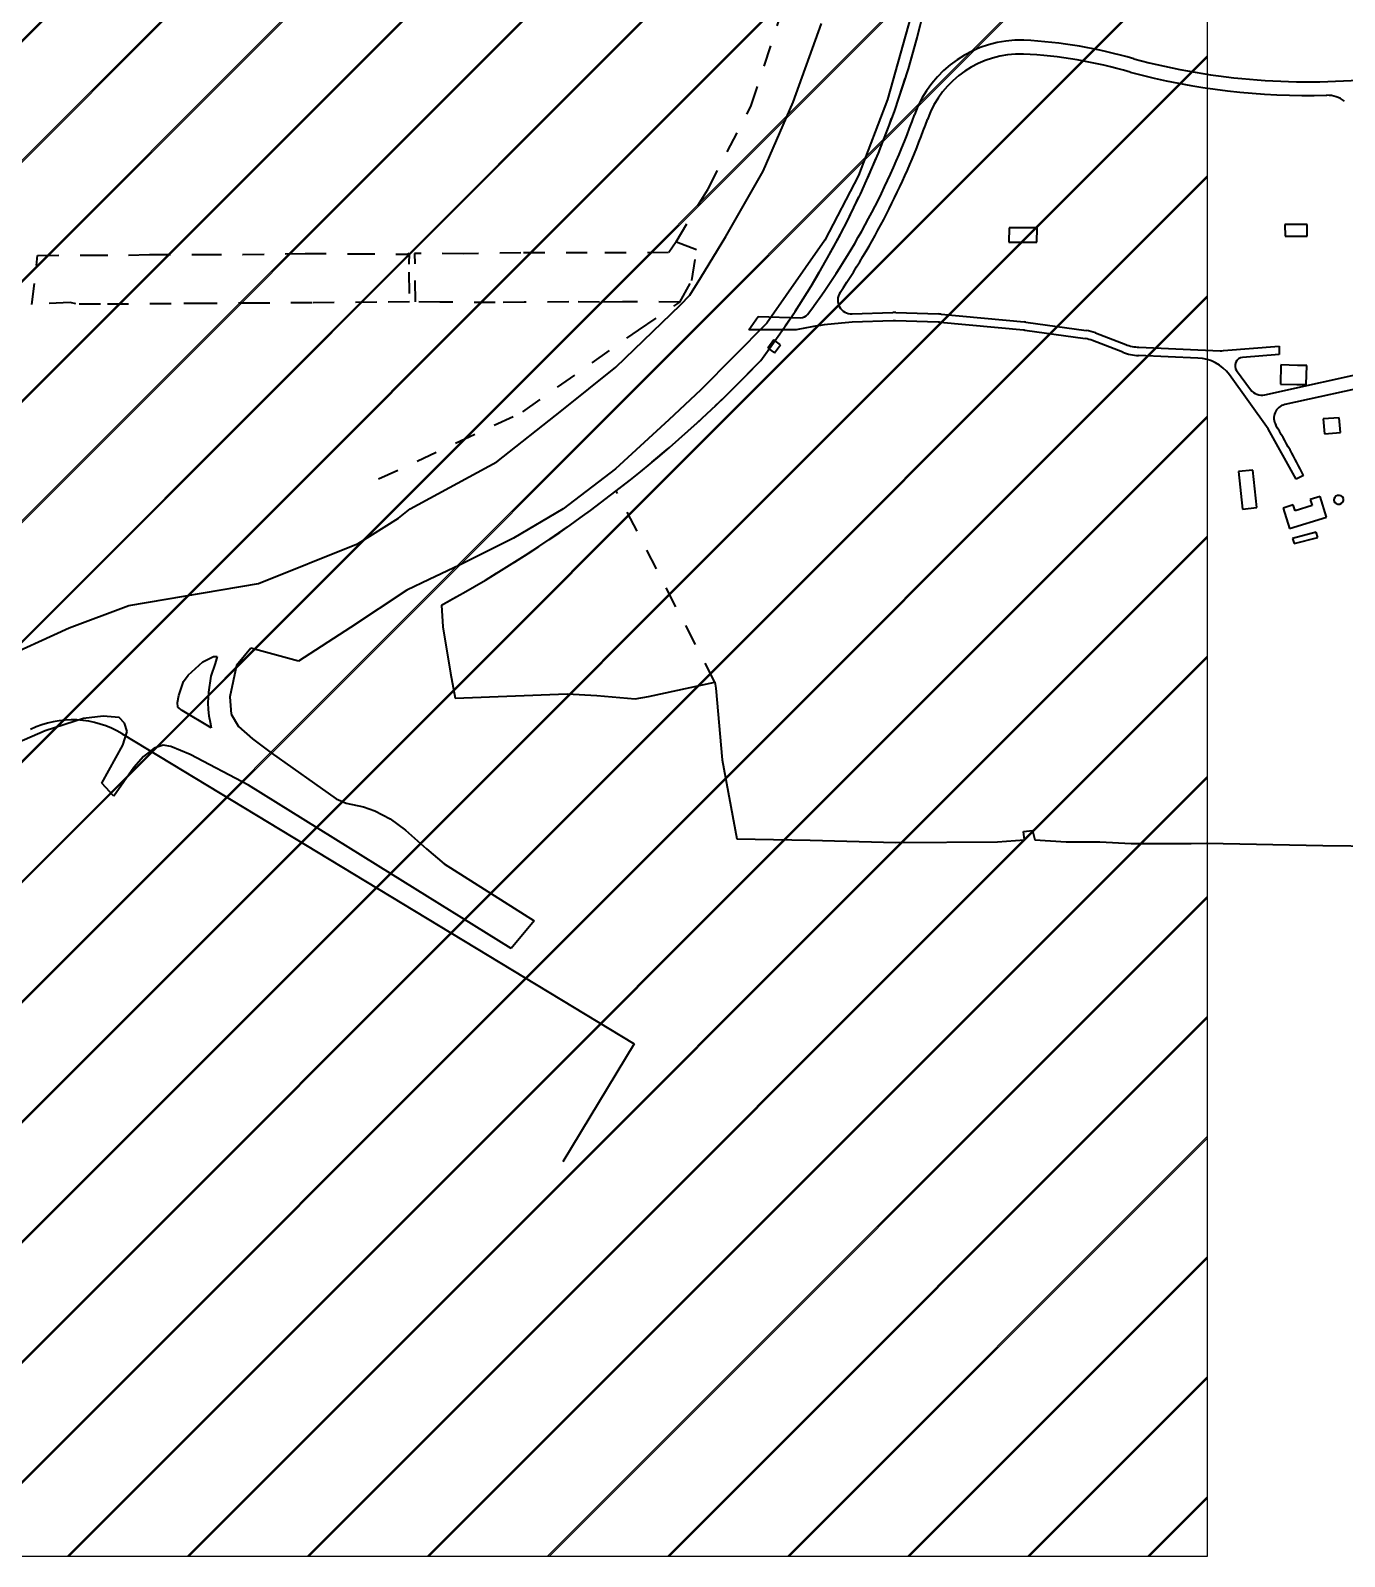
# Model space of a CAD drawing. Header units: metres. Extents: x 625987 to 635197, y 3048449 to 3066446.
# Drawn here: x 634659.94 to 634666.13, y 3063193.2 to 3063200.39 of the extents above; entities that cross this region are included whole.
import ezdxf

# ---------------------------------------------------------------- set-up
doc = ezdxf.new("R2010")
doc.units = ezdxf.units.M
doc.linetypes.add('DASHED', pattern=[0.75, 0.5, -0.25])
for name, color, linetype, lineweight in [('C-BLDG', 253, 'Continuous', 5), ('C-FENC-AIRF-LEAS', 253, 'Continuous', 0), ('C-FENC-AIRF-SECU', 253, 'DASHED', 0), ('C-ROAD-AIRF', 253, 'Continuous', 5), ('C-ROAD-LAND', 253, 'Continuous', 9)]:
    doc.layers.add(name, color=color, linetype=linetype, lineweight=lineweight)
doc.layers.add('PIPELINE', color=220, linetype='Continuous')

msp = doc.modelspace()

# ---------------------------------------------------------------- hatches: boundary and pattern name
at = {"layer": 'PIPELINE', "linetype": 'Continuous'}
h = msp.add_hatch(dxfattribs=at)
h.set_pattern_fill('JIS_LC_20,_O', color=256, scale=0.02)
h.set_pattern_definition([(45, (-2638.28585, -345.82723), (-0.282842712475, 0.282842712475), []), (45, (-2638.27785, -345.82723), (-0.282842712475, 0.282842712475), [])])
h.paths.add_polyline_path([(634665.4868, 3063193.2009), (634654.1962, 3063193.2009), (634654.1962, 3063200.6806), (634665.4868, 3063200.6806)])

# ---------------------------------------------------------------- linework, layer by layer
at = {"layer": 'C-BLDG', "lineweight": 40}
for p, q in [((634664.5548, 3063199.4595, 24568986.0801), (634664.5534, 3063199.3911, 24568986.0801)), ((634664.5548, 3063199.4595, 24568986.0801), (634664.5534, 3063199.3911, 24568986.0801)), ((634664.6854, 3063199.4595, 24568986.0801), (634664.5548, 3063199.4595, 24568986.0801)), ((634664.6854, 3063199.4595, 24568986.0801), (634664.5548, 3063199.4595, 24568986.0801)), ((634664.684, 3063199.3911, 24568986.0801), (634664.6854, 3063199.4595, 24568986.0801)), ((634664.684, 3063199.3911, 24568986.0801), (634664.6854, 3063199.4595, 24568986.0801)), ((634665.958, 3063199.4739, 24568986.0801), (634665.8537, 3063199.4737, 24568986.0801)), ((634665.958, 3063199.4739, 24568986.0801), (634665.8537, 3063199.4737, 24568986.0801)), ((634665.8537, 3063199.4737, 24568986.0801), (634665.8542, 3063199.4195, 24568986.0801)), ((634665.8537, 3063199.4737, 24568986.0801), (634665.8542, 3063199.4195, 24568986.0801)), ((634665.8542, 3063199.4195, 24568986.0801), (634665.9585, 3063199.4198, 24568986.0801)), ((634665.8542, 3063199.4195, 24568986.0801), (634665.9585, 3063199.4198, 24568986.0801)), ((634665.9585, 3063199.4198, 24568986.0801), (634665.958, 3063199.4739, 24568986.0801)), ((634665.9585, 3063199.4198, 24568986.0801), (634665.958, 3063199.4739, 24568986.0801)), ((634664.5534, 3063199.3911, 24568986.0801), (634664.684, 3063199.3911, 24568986.0801)), ((634664.5534, 3063199.3911, 24568986.0801), (634664.684, 3063199.3911, 24568986.0801)), ((634663.4453, 3063198.9305, 24568986.0801), (634663.4172, 3063198.8927, 24568986.0801)), ((634663.4453, 3063198.9305, 24568986.0801), (634663.4172, 3063198.8927, 24568986.0801)), ((634663.477, 3063198.9084, 24568986.0801), (634663.4453, 3063198.9305, 24568986.0801)), ((634663.477, 3063198.9084, 24568986.0801), (634663.4453, 3063198.9305, 24568986.0801)), ((634663.4489, 3063198.8705, 24568986.0801), (634663.477, 3063198.9084, 24568986.0801)), ((634663.4489, 3063198.8705, 24568986.0801), (634663.477, 3063198.9084, 24568986.0801)), ((634663.4172, 3063198.8927, 24568986.0801), (634663.4489, 3063198.8705, 24568986.0801)), ((634663.4172, 3063198.8927, 24568986.0801), (634663.4489, 3063198.8705, 24568986.0801)), ((634665.8346, 3063198.8131, 24568986.0801), (634665.8321, 3063198.7228, 24568986.0801)), ((634665.8346, 3063198.8131, 24568986.0801), (634665.8321, 3063198.7228, 24568986.0801)), ((634665.9125, 3063198.811, 24568986.0801), (634665.8346, 3063198.8131, 24568986.0801)), ((634665.9125, 3063198.811, 24568986.0801), (634665.8346, 3063198.8131, 24568986.0801)), ((634665.9566, 3063198.8109, 24568986.0801), (634665.9125, 3063198.811, 24568986.0801)), ((634665.9566, 3063198.8109, 24568986.0801), (634665.9125, 3063198.811, 24568986.0801)), ((634665.9541, 3063198.7206, 24568986.0801), (634665.9566, 3063198.8109, 24568986.0801)), ((634665.9541, 3063198.7206, 24568986.0801), (634665.9566, 3063198.8109, 24568986.0801)), ((634665.8321, 3063198.7228, 24568986.0801), (634665.9101, 3063198.7207, 24568986.0801)), ((634665.8321, 3063198.7228, 24568986.0801), (634665.9101, 3063198.7207, 24568986.0801)), ((634665.9101, 3063198.7207, 24568986.0801), (634665.9541, 3063198.7206, 24568986.0801)), ((634665.9101, 3063198.7207, 24568986.0801), (634665.9541, 3063198.7206, 24568986.0801)), ((634666.1084, 3063198.5641, 24568986.0801), (634666.0334, 3063198.5588, 24568986.0801)), ((634666.1084, 3063198.5641, 24568986.0801), (634666.0334, 3063198.5588, 24568986.0801)), ((634666.0334, 3063198.5588, 24568986.0801), (634666.0403, 3063198.4888, 24568986.0801)), ((634666.0334, 3063198.5588, 24568986.0801), (634666.0403, 3063198.4888, 24568986.0801)), ((634666.1152, 3063198.4942, 24568986.0801), (634666.1084, 3063198.5641, 24568986.0801)), ((634666.1152, 3063198.4942, 24568986.0801), (634666.1084, 3063198.5641, 24568986.0801)), ((634666.0403, 3063198.4888, 24568986.0801), (634666.1152, 3063198.4942, 24568986.0801)), ((634666.0403, 3063198.4888, 24568986.0801), (634666.1152, 3063198.4942, 24568986.0801)), ((634665.7019, 3063198.3171, 24568986.0801), (634665.6354, 3063198.3115, 24568986.0801)), ((634665.7019, 3063198.3171, 24568986.0801), (634665.6354, 3063198.3115, 24568986.0801)), ((634665.6354, 3063198.3115, 24568986.0801), (634665.6534, 3063198.1339, 24568986.0801)), ((634665.6354, 3063198.3115, 24568986.0801), (634665.6534, 3063198.1339, 24568986.0801)), ((634665.7204, 3063198.142, 24568986.0801), (634665.7019, 3063198.3171, 24568986.0801)), ((634665.7204, 3063198.142, 24568986.0801), (634665.7019, 3063198.3171, 24568986.0801)), ((634666.0201, 3063198.1931, 24568986.0801), (634665.9721, 3063198.1788, 24568986.0801)), ((634666.0201, 3063198.1931, 24568986.0801), (634665.9721, 3063198.1788, 24568986.0801)), ((634666.0495, 3063198.0963, 24568986.0801), (634666.0201, 3063198.1931, 24568986.0801)), ((634666.0495, 3063198.0963, 24568986.0801), (634666.0201, 3063198.1931, 24568986.0801)), ((634665.6534, 3063198.1339, 24568986.0801), (634665.7204, 3063198.142, 24568986.0801)), ((634665.6534, 3063198.1339, 24568986.0801), (634665.7204, 3063198.142, 24568986.0801)), ((634665.893, 3063198.1543, 24568986.0801), (634665.8451, 3063198.1388, 24568986.0801)), ((634665.893, 3063198.1543, 24568986.0801), (634665.8451, 3063198.1388, 24568986.0801)), ((634665.8451, 3063198.1388, 24568986.0801), (634665.8746, 3063198.042, 24568986.0801)), ((634665.8451, 3063198.1388, 24568986.0801), (634665.8746, 3063198.042, 24568986.0801)), ((634665.9019, 3063198.1257, 24568986.0801), (634665.893, 3063198.1543, 24568986.0801)), ((634665.9019, 3063198.1257, 24568986.0801), (634665.893, 3063198.1543, 24568986.0801)), ((634665.9825, 3063198.1507, 24568986.0801), (634665.9019, 3063198.1257, 24568986.0801)), ((634665.9825, 3063198.1507, 24568986.0801), (634665.9019, 3063198.1257, 24568986.0801)), ((634665.9721, 3063198.1788, 24568986.0801), (634665.9825, 3063198.1507, 24568986.0801)), ((634665.9721, 3063198.1788, 24568986.0801), (634665.9825, 3063198.1507, 24568986.0801)), ((634665.8746, 3063198.042, 24568986.0801), (634666.0495, 3063198.0963, 24568986.0801)), ((634665.8746, 3063198.042, 24568986.0801), (634666.0495, 3063198.0963, 24568986.0801)), ((634666.0011, 3063198.0247, 24568986.0801), (634665.8898, 3063197.9962, 24568986.0801)), ((634666.0011, 3063198.0247, 24568986.0801), (634665.8898, 3063197.9962, 24568986.0801)), ((634665.8898, 3063197.9962, 24568986.0801), (634665.8968, 3063197.9714, 24568986.0801)), ((634665.8898, 3063197.9962, 24568986.0801), (634665.8968, 3063197.9714, 24568986.0801)), ((634665.8968, 3063197.9714, 24568986.0801), (634666.008, 3063197.9999, 24568986.0801)), ((634665.8968, 3063197.9714, 24568986.0801), (634666.008, 3063197.9999, 24568986.0801)), ((634666.008, 3063197.9999, 24568986.0801), (634666.0011, 3063198.0247, 24568986.0801)), ((634666.008, 3063197.9999, 24568986.0801), (634666.0011, 3063198.0247, 24568986.0801)), ((634660.3756, 3063197.0756, 24568986.0801), (634662.7878, 3063195.6151, 24568986.0801)), ((634660.3756, 3063197.0756, 24568986.0801), (634662.7878, 3063195.6151, 24568986.0801)), ((634662.7878, 3063195.6151, 24568986.0801), (634662.4513, 3063195.0593, 24568986.0801)), ((634662.7878, 3063195.6151, 24568986.0801), (634662.4513, 3063195.0593, 24568986.0801))]:
    msp.add_line(p, q, dxfattribs=at)
for centre, major_axis, start_param, end_param in [((634666.1073, 3063198.1758, 24568986.0801), (0.0164, 0.0164), 5.848494, 8.787874), ((634666.1073, 3063198.1758, 24568986.0801), (0.0164, 0.0164), 5.848494, 8.787874), ((634666.1063, 3063198.18, 24568986.0801), (0.0164, 0.0164), 2.689111, 5.664073), ((634666.1063, 3063198.18, 24568986.0801), (0.0164, 0.0164), 2.689111, 5.664073), ((634660.14, 3063196.6865, 24568986.0801), (0.3216, 0.3216), 0.241013, 1.232794), ((634660.14, 3063196.6865, 24568986.0801), (0.3216, 0.3216), 0.241013, 1.232794)]:
    msp.add_ellipse(centre, major_axis=major_axis, ratio=1, start_param=start_param, end_param=end_param, dxfattribs=at)
at = {"layer": 'C-FENC-AIRF-LEAS', "lineweight": 40}
for p, q in [((634661.8792, 3063197.6823, 24568986.0801), (634661.8852, 3063197.5796, 24568986.0801)), ((634661.8792, 3063197.6823, 24568986.0801), (634661.8852, 3063197.5796, 24568986.0801)), ((634661.8852, 3063197.5796, 24568986.0801), (634661.9216, 3063197.3618, 24568986.0801)), ((634661.8852, 3063197.5796, 24568986.0801), (634661.9216, 3063197.3618, 24568986.0801)), ((634661.9216, 3063197.3618, 24568986.0801), (634661.9434, 3063197.2432, 24568986.0801)), ((634661.9216, 3063197.3618, 24568986.0801), (634661.9434, 3063197.2432, 24568986.0801)), ((634661.9434, 3063197.2432, 24568986.0801), (634662.4718, 3063197.2646, 24568986.0801)), ((634661.9434, 3063197.2432, 24568986.0801), (634662.4718, 3063197.2646, 24568986.0801)), ((634662.4718, 3063197.2646, 24568986.0801), (634662.6122, 3063197.2557, 24568986.0801)), ((634662.4718, 3063197.2646, 24568986.0801), (634662.6122, 3063197.2557, 24568986.0801)), ((634662.6122, 3063197.2557, 24568986.0801), (634662.7917, 3063197.2402, 24568986.0801)), ((634662.6122, 3063197.2557, 24568986.0801), (634662.7917, 3063197.2402, 24568986.0801)), ((634662.8551, 3063197.2517, 24568986.0801), (634663.1676, 3063197.3189, 24568986.0801)), ((634662.8551, 3063197.2517, 24568986.0801), (634663.1676, 3063197.3189, 24568986.0801)), ((634663.1676, 3063197.3189, 24568986.0801), (634663.1721, 3063197.29, 24568986.0801)), ((634663.1676, 3063197.3189, 24568986.0801), (634663.1721, 3063197.29, 24568986.0801)), ((634663.1721, 3063197.29, 24568986.0801), (634663.2027, 3063196.953, 24568986.0801)), ((634663.1721, 3063197.29, 24568986.0801), (634663.2027, 3063196.953, 24568986.0801)), ((634662.7917, 3063197.2402, 24568986.0801), (634662.8551, 3063197.2517, 24568986.0801)), ((634662.7917, 3063197.2402, 24568986.0801), (634662.8551, 3063197.2517, 24568986.0801)), ((634663.2027, 3063196.953, 24568986.0801), (634663.2715, 3063196.5811, 24568986.0801)), ((634663.2027, 3063196.953, 24568986.0801), (634663.2715, 3063196.5811, 24568986.0801)), ((634664.6211, 3063196.6159, 24568986.0801), (634664.6648, 3063196.6203, 24568986.0801)), ((634664.6211, 3063196.6159, 24568986.0801), (634664.6648, 3063196.6203, 24568986.0801)), ((634664.6262, 3063196.5756, 24568986.0801), (634664.6211, 3063196.6159, 24568986.0801)), ((634664.6262, 3063196.5756, 24568986.0801), (634664.6211, 3063196.6159, 24568986.0801)), ((634664.6648, 3063196.6203, 24568986.0801), (634664.6748, 3063196.5757, 24568986.0801)), ((634664.6648, 3063196.6203, 24568986.0801), (634664.6748, 3063196.5757, 24568986.0801)), ((634663.2715, 3063196.5811, 24568986.0801), (634663.6173, 3063196.5747, 24568986.0801)), ((634663.2715, 3063196.5811, 24568986.0801), (634663.6173, 3063196.5747, 24568986.0801)), ((634663.6173, 3063196.5747, 24568986.0801), (634664.0199, 3063196.5634, 24568986.0801)), ((634663.6173, 3063196.5747, 24568986.0801), (634664.0199, 3063196.5634, 24568986.0801)), ((634664.0199, 3063196.5634, 24568986.0801), (634664.4986, 3063196.5666, 24568986.0801)), ((634664.0199, 3063196.5634, 24568986.0801), (634664.4986, 3063196.5666, 24568986.0801)), ((634664.4986, 3063196.5666, 24568986.0801), (634664.6262, 3063196.5756, 24568986.0801)), ((634664.4986, 3063196.5666, 24568986.0801), (634664.6262, 3063196.5756, 24568986.0801)), ((634664.6748, 3063196.5757, 24568986.0801), (634664.8226, 3063196.5662, 24568986.0801)), ((634664.6748, 3063196.5757, 24568986.0801), (634664.8226, 3063196.5662, 24568986.0801)), ((634664.8226, 3063196.5662, 24568986.0801), (634664.9819, 3063196.567, 24568986.0801)), ((634664.8226, 3063196.5662, 24568986.0801), (634664.9819, 3063196.567, 24568986.0801)), ((634664.9819, 3063196.567, 24568986.0801), (634665.1291, 3063196.5586, 24568986.0801)), ((634664.9819, 3063196.567, 24568986.0801), (634665.1291, 3063196.5586, 24568986.0801)), ((634665.1291, 3063196.5586, 24568986.0801), (634665.4124, 3063196.5597, 24568986.0801)), ((634665.1291, 3063196.5586, 24568986.0801), (634665.4124, 3063196.5597, 24568986.0801)), ((634665.4124, 3063196.5597, 24568986.0801), (634665.4845, 3063196.5607, 24568986.0801)), ((634665.4124, 3063196.5597, 24568986.0801), (634665.4845, 3063196.5607, 24568986.0801)), ((634665.4845, 3063196.5607, 24568986.0801), (634666.0326, 3063196.5499, 24568986.0801)), ((634665.4845, 3063196.5607, 24568986.0801), (634666.0326, 3063196.5499, 24568986.0801)), ((634666.0326, 3063196.5499, 24568986.0801), (634666.6453, 3063196.5415, 24568986.0801)), ((634666.0326, 3063196.5499, 24568986.0801), (634666.6453, 3063196.5415, 24568986.0801))]:
    msp.add_line(p, q, dxfattribs=at)
for centre, major_axis, start_param, end_param in [((634659.8267, 3063201.4982, 24568986.0801), (3.1424, 3.1424), 4.854903, 5.36171), ((634659.8267, 3063201.4982, 24568986.0801), (3.1424, 3.1424), 4.854903, 5.36171), ((634658.9881, 3063203.017, 24568986.0801), (4.2906, 4.2906), 4.423625, 4.737147), ((634658.9881, 3063203.017, 24568986.0801), (4.2906, 4.2906), 4.423625, 4.737147)]:
    msp.add_ellipse(centre, major_axis=major_axis, ratio=1, start_param=start_param, end_param=end_param, dxfattribs=at)
at = {"layer": 'C-FENC-AIRF-SECU', "lineweight": 40, "ltscale": 0.2}
for p, q in [((634663.3376, 3063200.03, 24568986.0801), (634663.5288, 3063200.6169, 24568986.0801)), ((634663.3376, 3063200.03, 24568986.0801), (634663.5288, 3063200.6169, 24568986.0801)), ((634663.1337, 3063199.6395, 24568986.0801), (634663.3376, 3063200.03, 24568986.0801)), ((634663.1337, 3063199.6395, 24568986.0801), (634663.3376, 3063200.03, 24568986.0801)), ((634662.9845, 3063199.3922, 24568986.0801), (634663.1337, 3063199.6395, 24568986.0801)), ((634662.9845, 3063199.3922, 24568986.0801), (634663.1337, 3063199.6395, 24568986.0801)), ((634660.9438, 3063199.3338, 24568986.0801), (634661.2369, 3063199.3384, 24568986.0801)), ((634660.9438, 3063199.3338, 24568986.0801), (634661.2369, 3063199.3384, 24568986.0801)), ((634661.2369, 3063199.3384, 24568986.0801), (634661.4652, 3063199.336, 24568986.0801)), ((634661.2369, 3063199.3384, 24568986.0801), (634661.4652, 3063199.336, 24568986.0801)), ((634661.7213, 3063199.3352, 24568986.0801), (634661.7266, 3063199.3392, 24568986.0801)), ((634661.7213, 3063199.3352, 24568986.0801), (634661.7266, 3063199.3392, 24568986.0801)), ((634661.7266, 3063199.3392, 24568986.0801), (634661.7256, 3063199.2876, 24568986.0801)), ((634661.7266, 3063199.3392, 24568986.0801), (634661.7256, 3063199.2876, 24568986.0801)), ((634661.9832, 3063199.3365, 24568986.0801), (634661.753, 3063199.3385, 24568986.0801)), ((634661.753, 3063199.3385, 24568986.0801), (634661.754, 3063199.2886, 24568986.0801)), ((634661.9832, 3063199.3365, 24568986.0801), (634661.753, 3063199.3385, 24568986.0801)), ((634661.753, 3063199.3385, 24568986.0801), (634661.754, 3063199.2886, 24568986.0801)), ((634662.2541, 3063199.3412, 24568986.0801), (634661.9832, 3063199.3365, 24568986.0801)), ((634662.2541, 3063199.3412, 24568986.0801), (634661.9832, 3063199.3365, 24568986.0801)), ((634662.5666, 3063199.3406, 24568986.0801), (634662.2541, 3063199.3412, 24568986.0801)), ((634662.5666, 3063199.3406, 24568986.0801), (634662.2541, 3063199.3412, 24568986.0801)), ((634662.9497, 3063199.3419, 24568986.0801), (634662.5666, 3063199.3406, 24568986.0801)), ((634662.9497, 3063199.3419, 24568986.0801), (634662.5666, 3063199.3406, 24568986.0801)), ((634662.9845, 3063199.3922, 24568986.0801), (634662.9513, 3063199.3418, 24568986.0801)), ((634662.9845, 3063199.3922, 24568986.0801), (634662.9513, 3063199.3418, 24568986.0801)), ((634663.081, 3063199.3554, 24568986.0801), (634662.9845, 3063199.3922, 24568986.0801)), ((634663.081, 3063199.3554, 24568986.0801), (634662.9845, 3063199.3922, 24568986.0801)), ((634663.0589, 3063199.2111, 24568986.0801), (634663.081, 3063199.3554, 24568986.0801)), ((634663.0589, 3063199.2111, 24568986.0801), (634663.081, 3063199.3554, 24568986.0801)), ((634659.9713, 3063199.2812, 24568986.0801), (634659.9768, 3063199.3284, 24568986.0801)), ((634659.9713, 3063199.2812, 24568986.0801), (634659.9768, 3063199.3284, 24568986.0801)), ((634659.9768, 3063199.3284, 24568986.0801), (634660.2076, 3063199.3306, 24568986.0801)), ((634659.9768, 3063199.3284, 24568986.0801), (634660.2076, 3063199.3306, 24568986.0801)), ((634660.2076, 3063199.3306, 24568986.0801), (634660.4044, 3063199.3299, 24568986.0801)), ((634660.2076, 3063199.3306, 24568986.0801), (634660.4044, 3063199.3299, 24568986.0801)), ((634660.4044, 3063199.3299, 24568986.0801), (634660.5035, 3063199.3328, 24568986.0801)), ((634660.4044, 3063199.3299, 24568986.0801), (634660.5035, 3063199.3328, 24568986.0801)), ((634660.5035, 3063199.3328, 24568986.0801), (634660.7428, 3063199.3332, 24568986.0801)), ((634660.5035, 3063199.3328, 24568986.0801), (634660.7428, 3063199.3332, 24568986.0801)), ((634660.7428, 3063199.3332, 24568986.0801), (634660.9438, 3063199.3338, 24568986.0801)), ((634660.7428, 3063199.3332, 24568986.0801), (634660.9438, 3063199.3338, 24568986.0801)), ((634661.4652, 3063199.336, 24568986.0801), (634661.7213, 3063199.3352, 24568986.0801)), ((634661.4652, 3063199.336, 24568986.0801), (634661.7213, 3063199.3352, 24568986.0801)), ((634659.95, 3063199.098, 24568986.0801), (634659.9667, 3063199.2414, 24568986.0801)), ((634659.95, 3063199.098, 24568986.0801), (634659.9667, 3063199.2414, 24568986.0801)), ((634661.7257, 3063199.25, 24568986.0801), (634661.7285, 3063199.1106, 24568986.0801)), ((634661.7257, 3063199.25, 24568986.0801), (634661.7285, 3063199.1106, 24568986.0801)), ((634661.7578, 3063199.1104, 24568986.0801), (634661.7549, 3063199.2483, 24568986.0801)), ((634661.7578, 3063199.1104, 24568986.0801), (634661.7549, 3063199.2483, 24568986.0801)), ((634663.0029, 3063199.1091, 24568986.0801), (634663.0589, 3063199.2111, 24568986.0801)), ((634663.0029, 3063199.1091, 24568986.0801), (634663.0589, 3063199.2111, 24568986.0801)), ((634660.1305, 3063199.1067, 24568986.0801), (634659.95, 3063199.098, 24568986.0801)), ((634660.1305, 3063199.1067, 24568986.0801), (634659.95, 3063199.098, 24568986.0801)), ((634660.1562, 3063199.1002, 24568986.0801), (634660.1305, 3063199.1067, 24568986.0801)), ((634660.1562, 3063199.1002, 24568986.0801), (634660.1305, 3063199.1067, 24568986.0801)), ((634660.2725, 3063199.0986, 24568986.0801), (634660.1562, 3063199.1002, 24568986.0801)), ((634660.2725, 3063199.0986, 24568986.0801), (634660.1562, 3063199.1002, 24568986.0801)), ((634660.6053, 3063199.1015, 24568986.0801), (634660.2725, 3063199.0986, 24568986.0801)), ((634660.6053, 3063199.1015, 24568986.0801), (634660.2725, 3063199.0986, 24568986.0801)), ((634660.7662, 3063199.1022, 24568986.0801), (634660.6053, 3063199.1015, 24568986.0801)), ((634660.7662, 3063199.1022, 24568986.0801), (634660.6053, 3063199.1015, 24568986.0801)), ((634661.0226, 3063199.1039, 24568986.0801), (634660.7662, 3063199.1022, 24568986.0801)), ((634661.0226, 3063199.1039, 24568986.0801), (634660.7662, 3063199.1022, 24568986.0801)), ((634661.2703, 3063199.1062, 24568986.0801), (634661.0226, 3063199.1039, 24568986.0801)), ((634661.2703, 3063199.1062, 24568986.0801), (634661.0226, 3063199.1039, 24568986.0801)), ((634661.5743, 3063199.1082, 24568986.0801), (634661.2703, 3063199.1062, 24568986.0801)), ((634661.5743, 3063199.1082, 24568986.0801), (634661.2703, 3063199.1062, 24568986.0801)), ((634661.7285, 3063199.1106, 24568986.0801), (634661.5743, 3063199.1082, 24568986.0801)), ((634661.7285, 3063199.1106, 24568986.0801), (634661.5743, 3063199.1082, 24568986.0801)), ((634661.8721, 3063199.1084, 24568986.0801), (634661.7578, 3063199.1104, 24568986.0801)), ((634661.8721, 3063199.1084, 24568986.0801), (634661.7578, 3063199.1104, 24568986.0801)), ((634662.1332, 3063199.1075, 24568986.0801), (634661.8721, 3063199.1084, 24568986.0801)), ((634662.1332, 3063199.1075, 24568986.0801), (634661.8721, 3063199.1084, 24568986.0801)), ((634662.2695, 3063199.1084, 24568986.0801), (634662.1332, 3063199.1075, 24568986.0801)), ((634662.2695, 3063199.1084, 24568986.0801), (634662.1332, 3063199.1075, 24568986.0801)), ((634662.4791, 3063199.11, 24568986.0801), (634662.2695, 3063199.1084, 24568986.0801)), ((634662.4791, 3063199.11, 24568986.0801), (634662.2695, 3063199.1084, 24568986.0801)), ((634662.6234, 3063199.1093, 24568986.0801), (634662.4791, 3063199.11, 24568986.0801)), ((634662.6234, 3063199.1093, 24568986.0801), (634662.4791, 3063199.11, 24568986.0801)), ((634662.7322, 3063199.1104, 24568986.0801), (634662.6234, 3063199.1093, 24568986.0801)), ((634662.7322, 3063199.1104, 24568986.0801), (634662.6234, 3063199.1093, 24568986.0801)), ((634663.0029, 3063199.1091, 24568986.0801), (634662.7322, 3063199.1104, 24568986.0801)), ((634663.0029, 3063199.1091, 24568986.0801), (634662.7322, 3063199.1104, 24568986.0801)), ((634662.8079, 3063198.9773, 24568986.0801), (634663.0029, 3063199.1091, 24568986.0801)), ((634662.8079, 3063198.9773, 24568986.0801), (634663.0029, 3063199.1091, 24568986.0801)), ((634662.2635, 3063198.592, 24568986.0801), (634662.8079, 3063198.9773, 24568986.0801)), ((634662.2635, 3063198.592, 24568986.0801), (634662.8079, 3063198.9773, 24568986.0801)), ((634661.5832, 3063198.2758, 24568986.0801), (634662.2635, 3063198.592, 24568986.0801)), ((634661.5832, 3063198.2758, 24568986.0801), (634662.2635, 3063198.592, 24568986.0801)), ((634663.1676, 3063197.3189, 24568986.0801), (634662.7032, 3063198.2196, 24568986.0801)), ((634663.1676, 3063197.3189, 24568986.0801), (634662.7032, 3063198.2196, 24568986.0801))]:
    msp.add_line(p, q, dxfattribs=at)
for centre, major_axis, start_param, end_param in [((634659.8267, 3063201.4982, 24568986.0801), (3.1424, 3.1424), 4.854903, 5.36171), ((634659.8267, 3063201.4982, 24568986.0801), (3.1424, 3.1424), 4.854903, 5.36171), ((634658.9881, 3063203.017, 24568986.0801), (4.2906, 4.2906), 4.423625, 4.737147), ((634658.9881, 3063203.017, 24568986.0801), (4.2906, 4.2906), 4.423625, 4.737147)]:
    msp.add_ellipse(centre, major_axis=major_axis, ratio=1, start_param=start_param, end_param=end_param, dxfattribs=at)
at = {"layer": 'C-ROAD-AIRF', "lineweight": 40}
for p, q in [((634663.7576, 3063199.1544, 24568986.0801), (634663.7576, 3063199.1544, 24568986.0801)), ((634663.7576, 3063199.1544, 24568986.0801), (634663.7576, 3063199.1544, 24568986.0801)), ((634663.8137, 3063199.0531, 24568986.0801), (634664.0064, 3063199.0598, 24568986.0801)), ((634663.8137, 3063199.0531, 24568986.0801), (634664.0064, 3063199.0598, 24568986.0801)), ((634664.0196, 3063199.0598, 24568986.0801), (634664.2215, 3063199.0531, 24568986.0801)), ((634664.0196, 3063199.0598, 24568986.0801), (634664.2215, 3063199.0531, 24568986.0801)), ((634664.2333, 3063199.0523, 24568986.0801), (634664.6248, 3063199.0154, 24568986.0801)), ((634664.2333, 3063199.0523, 24568986.0801), (634664.6248, 3063199.0154, 24568986.0801)), ((634663.3277, 3063198.9776, 24568986.0801), (634663.3723, 3063199.0407, 24568986.0801)), ((634663.3277, 3063198.9776, 24568986.0801), (634663.3723, 3063199.0407, 24568986.0801)), ((634663.3723, 3063199.0407, 24568986.0801), (634663.5717, 3063199.0351, 24568986.0801)), ((634663.3723, 3063199.0407, 24568986.0801), (634663.5717, 3063199.0351, 24568986.0801)), ((634664.0077, 3063199.0208, 24568986.0801), (634663.8151, 3063199.0141, 24568986.0801)), ((634664.0077, 3063199.0208, 24568986.0801), (634663.8151, 3063199.0141, 24568986.0801)), ((634664.2202, 3063199.0141, 24568986.0801), (634664.0183, 3063199.0208, 24568986.0801)), ((634664.2202, 3063199.0141, 24568986.0801), (634664.0183, 3063199.0208, 24568986.0801)), ((634664.6212, 3063198.9766, 24568986.0801), (634664.2297, 3063199.0135, 24568986.0801)), ((634664.6212, 3063198.9766, 24568986.0801), (634664.2297, 3063199.0135, 24568986.0801)), ((634664.633, 3063199.0144, 24568986.0801), (634664.9176, 3063198.9753, 24568986.0801)), ((634664.633, 3063199.0144, 24568986.0801), (634664.9176, 3063198.9753, 24568986.0801)), ((634663.5503, 3063198.9786, 24568986.0801), (634663.3277, 3063198.9776, 24568986.0801)), ((634663.5503, 3063198.9786, 24568986.0801), (634663.3277, 3063198.9776, 24568986.0801)), ((634664.9123, 3063198.9367, 24568986.0801), (634664.6277, 3063198.9758, 24568986.0801)), ((634664.9123, 3063198.9367, 24568986.0801), (634664.6277, 3063198.9758, 24568986.0801)), ((634665.0895, 3063198.8729, 24568986.0801), (634664.9472, 3063198.9277, 24568986.0801)), ((634665.0895, 3063198.8729, 24568986.0801), (634664.9472, 3063198.9277, 24568986.0801)), ((634664.9612, 3063198.9641, 24568986.0801), (634665.1035, 3063198.9093, 24568986.0801)), ((634664.9612, 3063198.9641, 24568986.0801), (634665.1035, 3063198.9093, 24568986.0801)), ((634665.4434, 3063198.8455, 24568986.0801), (634665.1636, 3063198.8574, 24568986.0801)), ((634665.4434, 3063198.8455, 24568986.0801), (634665.1636, 3063198.8574, 24568986.0801)), ((634665.1653, 3063198.8964, 24568986.0801), (634665.5487, 3063198.88, 24568986.0801)), ((634665.1653, 3063198.8964, 24568986.0801), (634665.5487, 3063198.88, 24568986.0801)), ((634665.5644, 3063198.8803, 24568986.0801), (634665.8256, 3063198.9012, 24568986.0801)), ((634665.5644, 3063198.8803, 24568986.0801), (634665.8256, 3063198.9012, 24568986.0801)), ((634665.8257, 3063198.8623, 24568986.0801), (634665.6541, 3063198.8482, 24568986.0801)), ((634665.8257, 3063198.8623, 24568986.0801), (634665.6541, 3063198.8482, 24568986.0801)), ((634665.8256, 3063198.9012, 24568986.0801), (634665.8257, 3063198.8623, 24568986.0801)), ((634665.8256, 3063198.9012, 24568986.0801), (634665.8257, 3063198.8623, 24568986.0801)), ((634665.7753, 3063198.5128, 24568986.0801), (634665.5918, 3063198.7666, 24568986.0801)), ((634665.7753, 3063198.5128, 24568986.0801), (634665.5918, 3063198.7666, 24568986.0801)), ((634665.6258, 3063198.7862, 24568986.0801), (634665.6918, 3063198.6969, 24568986.0801)), ((634665.6258, 3063198.7862, 24568986.0801), (634665.6918, 3063198.6969, 24568986.0801)), ((634665.7581, 3063198.672, 24568986.0801), (634666.4603, 3063198.8272, 24568986.0801)), ((634665.7581, 3063198.672, 24568986.0801), (634666.4603, 3063198.8272, 24568986.0801)), ((634666.5276, 3063198.7755, 24568986.0801), (634665.8524, 3063198.6263, 24568986.0801)), ((634666.5276, 3063198.7755, 24568986.0801), (634665.8524, 3063198.6263, 24568986.0801)), ((634665.9065, 3063198.2742, 24568986.0801), (634665.7753, 3063198.5128, 24568986.0801)), ((634665.9065, 3063198.2742, 24568986.0801), (634665.7753, 3063198.5128, 24568986.0801)), ((634665.9406, 3063198.293, 24568986.0801), (634665.9065, 3063198.2742, 24568986.0801)), ((634665.9406, 3063198.293, 24568986.0801), (634665.9065, 3063198.2742, 24568986.0801))]:
    msp.add_line(p, q, dxfattribs=at)
for centre, major_axis, ratio, start_param, end_param in [((634664.6078, 3063199.8114, 24568986.0801), (0.3756, 0.3756), 1, 0.755141, 2.010175), ((634664.6078, 3063199.8114, 24568986.0801), (0.3756, 0.3756), 1, 0.755141, 2.010175), ((634664.6078, 3063199.8114, 24568986.0801), (0.3297, 0.3297), 1, 0.756345, 2.009816), ((634664.6078, 3063199.8114, 24568986.0801), (0.3297, 0.3297), 1, 0.756345, 2.009816), ((634664.5189, 3063198.1554, 24568986.0801), (-1.5022, 1.5022), 1, -1.074106, -0.833647), ((634664.5189, 3063198.1554, 24568986.0801), (-1.5022, 1.5022), 1, -1.074106, -0.833647), ((634664.5189, 3063198.1554, 24568986.0801), (1.5482, 1.5482), 1, 0.497099, 0.737427), ((634664.5189, 3063198.1554, 24568986.0801), (1.5482, 1.5482), 1, 0.497099, 0.737427), ((634665.962, 3063203.3234, 24568986.0801), (2.2463, 2.2463), 1, 3.66573, 4.037944), ((634665.962, 3063203.3234, 24568986.0801), (2.2463, 2.2463), 1, 3.66573, 4.037944), ((634665.962, 3063203.3234, 24568986.0801), (-2.2922, 2.2922), 1, 2.094659, 2.383419), ((634665.962, 3063203.3234, 24568986.0801), (-2.2922, 2.2922), 1, 2.094659, 2.383419), ((634666.0537, 3063199.953, 24568986.0801), (-0.0919, 0.0919), 1, -1.452644, -0.758172), ((634666.0537, 3063199.953, 24568986.0801), (-0.0919, 0.0919), 1, -1.452644, -0.758172), ((634660.7675, 3063201.1757, 24568986.0801), (-2.5062, 2.5062), 1, 3.284021, 3.586336), ((634660.7675, 3063201.1757, 24568986.0801), (-2.5062, 2.5062), 1, 3.284021, 3.586336), ((634660.7675, 3063201.1757, 24568986.0801), (2.5521, 2.5521), 1, 4.90335, 5.157083), ((634660.7675, 3063201.1757, 24568986.0801), (2.5521, 2.5521), 1, 4.90335, 5.157083), ((634663.8115, 3063199.118, 24568986.0801), (0.0459, 0.0459), 1, 1.761754, 3.961813), ((634663.8115, 3063199.118, 24568986.0801), (0.0459, 0.0459), 1, 1.761754, 3.961813), ((634664.0132, 3063198.8649, 24568986.0801), (-0.1378, 0.1378), 1, -0.818573, -0.750559), ((634664.0132, 3063198.8649, 24568986.0801), (-0.1378, 0.1378), 1, -0.818573, -0.750559), ((634664.215, 3063198.8582, 24568986.0801), (0.1378, 0.1378), 0.999999, 0.691366, 0.752211), ((634664.215, 3063198.8582, 24568986.0801), (0.1378, 0.1378), 0.999999, 0.691366, 0.752211), ((634663.9279, 3063197.1648, 24568986.0801), (1.3101, 1.3101), 1, 0.846353, 0.990684), ((634663.9279, 3063197.1648, 24568986.0801), (1.3101, 1.3101), 1, 0.846353, 0.990684), ((634663.5728, 3063199.074, 24568986.0801), (-0.0276, 0.0276), 1, 2.328103, 3.284015), ((634663.5728, 3063199.074, 24568986.0801), (-0.0276, 0.0276), 1, 2.328103, 3.284015), ((634664.0132, 3063198.8649, 24568986.0801), (0.1103, 0.1103), 1, 0.752234, 0.820248), ((634664.0132, 3063198.8649, 24568986.0801), (0.1103, 0.1103), 1, 0.752234, 0.820248), ((634664.215, 3063198.8582, 24568986.0801), (0.1103, 0.1103), 0.999999, 0.691355, 0.752199), ((634664.215, 3063198.8582, 24568986.0801), (0.1103, 0.1103), 0.999999, 0.691355, 0.752199), ((634664.6065, 3063198.8213, 24568986.0801), (0.1378, 0.1378), 0.999998, 0.648845, 0.691368), ((634664.6065, 3063198.8213, 24568986.0801), (0.1378, 0.1378), 0.999998, 0.648845, 0.691368), ((634664.6065, 3063198.8213, 24568986.0801), (-0.1103, 0.1103), 0.999999, -0.92194, -0.879418), ((634664.6065, 3063198.8213, 24568986.0801), (-0.1103, 0.1103), 0.999999, -0.92194, -0.879418), ((634664.8911, 3063198.7822, 24568986.0801), (0.1103, 0.1103), 1, 0.417453, 0.648853), ((634664.8911, 3063198.7822, 24568986.0801), (0.1103, 0.1103), 1, 0.417453, 0.648853), ((634664.8911, 3063198.7822, 24568986.0801), (-0.1378, 0.1378), 0.999999, -1.153352, -0.921952), ((634664.8911, 3063198.7822, 24568986.0801), (-0.1378, 0.1378), 0.999999, -1.153352, -0.921952), ((634665.1736, 3063199.0912, 24568986.0801), (0.1378, 0.1378), 1, 3.559042, 3.884288), ((634665.1736, 3063199.0912, 24568986.0801), (0.1378, 0.1378), 1, 3.559042, 3.884288), ((634665.1736, 3063199.0912, 24568986.0801), (0.1654, 0.1654), 1, 3.559044, 3.884289), ((634665.1736, 3063199.0912, 24568986.0801), (0.1654, 0.1654), 1, 3.559044, 3.884289), ((634665.4351, 3063198.6507, 24568986.0801), (-0.1378, 0.1378), 1, 4.563451, 5.455086), ((634665.4351, 3063198.6507, 24568986.0801), (-0.1378, 0.1378), 1, 4.563451, 5.455086), ((634665.5542, 3063199.0099, 24568986.0801), (0.0919, 0.0919), 1, 3.884288, 4.005553), ((634665.5542, 3063199.0099, 24568986.0801), (0.0919, 0.0919), 1, 3.884288, 4.005553), ((634665.6572, 3063198.8094, 24568986.0801), (-0.0276, 0.0276), 1, -0.706843, 1.421849), ((634665.6572, 3063198.8094, 24568986.0801), (-0.0276, 0.0276), 1, -0.706843, 1.421849), ((634665.7441, 3063198.7355, 24568986.0801), (-0.0459, 0.0459), 1, 1.421859, 2.573671), ((634665.7441, 3063198.7355, 24568986.0801), (-0.0459, 0.0459), 1, 1.421859, 2.573671), ((634665.8664, 3063198.5629, 24568986.0801), (-0.0459, 0.0459), 1, -0.567921, 1.323996), ((634665.8664, 3063198.5629, 24568986.0801), (-0.0459, 0.0459), 1, -0.567921, 1.323996), ((634662.5921, 3063196.6064, 24568986.0801), (2.6511, 2.6511), 1, 5.964369, 6.036382), ((634662.5921, 3063196.6064, 24568986.0801), (2.6511, 2.6511), 1, 5.964369, 6.036382)]:
    msp.add_ellipse(centre, major_axis=major_axis, ratio=ratio, start_param=start_param, end_param=end_param, dxfattribs=at)
at = {"layer": 'C-ROAD-LAND', "lineweight": 40}
for p, q in [((634664.1152, 3063200.5407, 24568986.0801), (634663.981, 3063200.0638, 24568986.0801)), ((634664.1152, 3063200.5407, 24568986.0801), (634663.981, 3063200.0638, 24568986.0801)), ((634663.5371, 3063200.0513, 24568986.0801), (634663.6701, 3063200.4211, 24568986.0801)), ((634663.5371, 3063200.0513, 24568986.0801), (634663.6701, 3063200.4211, 24568986.0801)), ((634663.981, 3063200.0638, 24568986.0801), (634663.8441, 3063199.7049, 24568986.0801)), ((634663.981, 3063200.0638, 24568986.0801), (634663.8441, 3063199.7049, 24568986.0801)), ((634663.3959, 3063199.7262, 24568986.0801), (634663.5371, 3063200.0513, 24568986.0801)), ((634663.3959, 3063199.7262, 24568986.0801), (634663.5371, 3063200.0513, 24568986.0801)), ((634663.2189, 3063199.4176, 24568986.0801), (634663.3959, 3063199.7262, 24568986.0801)), ((634663.2189, 3063199.4176, 24568986.0801), (634663.3959, 3063199.7262, 24568986.0801)), ((634663.8441, 3063199.7049, 24568986.0801), (634663.6853, 3063199.4013, 24568986.0801)), ((634663.8441, 3063199.7049, 24568986.0801), (634663.6853, 3063199.4013, 24568986.0801)), ((634663.1018, 3063199.2249, 24568986.0801), (634663.2189, 3063199.4176, 24568986.0801)), ((634663.1018, 3063199.2249, 24568986.0801), (634663.2189, 3063199.4176, 24568986.0801)), ((634663.6853, 3063199.4013, 24568986.0801), (634663.4129, 3063199.009, 24568986.0801)), ((634663.6853, 3063199.4013, 24568986.0801), (634663.4129, 3063199.009, 24568986.0801)), ((634663.049, 3063199.1423, 24568986.0801), (634663.1018, 3063199.2249, 24568986.0801)), ((634663.049, 3063199.1423, 24568986.0801), (634663.1018, 3063199.2249, 24568986.0801)), ((634663.0059, 3063199.0956, 24568986.0801), (634663.049, 3063199.1423, 24568986.0801)), ((634663.0059, 3063199.0956, 24568986.0801), (634663.049, 3063199.1423, 24568986.0801)), ((634662.701, 3063198.803, 24568986.0801), (634663.0059, 3063199.0956, 24568986.0801)), ((634662.701, 3063198.803, 24568986.0801), (634663.0059, 3063199.0956, 24568986.0801)), ((634663.4129, 3063199.009, 24568986.0801), (634663.101, 3063198.695, 24568986.0801)), ((634663.4129, 3063199.009, 24568986.0801), (634663.101, 3063198.695, 24568986.0801)), ((634662.4466, 3063198.5987, 24568986.0801), (634662.701, 3063198.803, 24568986.0801)), ((634662.4466, 3063198.5987, 24568986.0801), (634662.701, 3063198.803, 24568986.0801)), ((634663.101, 3063198.695, 24568986.0801), (634662.9513, 3063198.5541, 24568986.0801)), ((634663.101, 3063198.695, 24568986.0801), (634662.9513, 3063198.5541, 24568986.0801)), ((634662.1404, 3063198.3569, 24568986.0801), (634662.4466, 3063198.5987, 24568986.0801)), ((634662.1404, 3063198.3569, 24568986.0801), (634662.4466, 3063198.5987, 24568986.0801)), ((634662.9513, 3063198.5541, 24568986.0801), (634662.6995, 3063198.3229, 24568986.0801)), ((634662.9513, 3063198.5541, 24568986.0801), (634662.6995, 3063198.3229, 24568986.0801)), ((634661.7316, 3063198.1345, 24568986.0801), (634662.1404, 3063198.3569, 24568986.0801)), ((634661.7316, 3063198.1345, 24568986.0801), (634662.1404, 3063198.3569, 24568986.0801)), ((634662.6995, 3063198.3229, 24568986.0801), (634662.4522, 3063198.1347, 24568986.0801)), ((634662.6995, 3063198.3229, 24568986.0801), (634662.4522, 3063198.1347, 24568986.0801)), ((634661.6768, 3063198.0915, 24568986.0801), (634661.7316, 3063198.1345, 24568986.0801)), ((634661.6768, 3063198.0915, 24568986.0801), (634661.7316, 3063198.1345, 24568986.0801)), ((634662.4522, 3063198.1347, 24568986.0801), (634662.2188, 3063197.9978, 24568986.0801)), ((634662.4522, 3063198.1347, 24568986.0801), (634662.2188, 3063197.9978, 24568986.0801)), ((634661.4866, 3063197.9713, 24568986.0801), (634661.6772, 3063198.0906, 24568986.0801)), ((634661.4866, 3063197.9713, 24568986.0801), (634661.6772, 3063198.0906, 24568986.0801)), ((634661.6772, 3063198.0906, 24568986.0801), (634661.6768, 3063198.0915, 24568986.0801)), ((634661.6772, 3063198.0906, 24568986.0801), (634661.6768, 3063198.0915, 24568986.0801)), ((634662.2188, 3063197.9978, 24568986.0801), (634661.9646, 3063197.8703, 24568986.0801)), ((634662.2188, 3063197.9978, 24568986.0801), (634661.9646, 3063197.8703, 24568986.0801)), ((634661.018, 3063197.7841, 24568986.0801), (634661.4866, 3063197.9713, 24568986.0801)), ((634661.018, 3063197.7841, 24568986.0801), (634661.4866, 3063197.9713, 24568986.0801)), ((634661.9646, 3063197.8703, 24568986.0801), (634661.8209, 3063197.8018, 24568986.0801)), ((634661.9646, 3063197.8703, 24568986.0801), (634661.8209, 3063197.8018, 24568986.0801)), ((634660.4063, 3063197.6792, 24568986.0801), (634661.018, 3063197.7841, 24568986.0801)), ((634660.4063, 3063197.6792, 24568986.0801), (634661.018, 3063197.7841, 24568986.0801)), ((634661.8209, 3063197.8018, 24568986.0801), (634661.717, 3063197.7524, 24568986.0801)), ((634661.8209, 3063197.8018, 24568986.0801), (634661.717, 3063197.7524, 24568986.0801)), ((634661.717, 3063197.7524, 24568986.0801), (634661.4501, 3063197.576, 24568986.0801)), ((634661.717, 3063197.7524, 24568986.0801), (634661.4501, 3063197.576, 24568986.0801)), ((634660.125, 3063197.5754, 24568986.0801), (634660.4063, 3063197.6792, 24568986.0801)), ((634660.125, 3063197.5754, 24568986.0801), (634660.4063, 3063197.6792, 24568986.0801)), ((634659.7447, 3063197.4008, 24568986.0801), (634660.125, 3063197.5754, 24568986.0801)), ((634659.7447, 3063197.4008, 24568986.0801), (634660.125, 3063197.5754, 24568986.0801)), ((634661.4501, 3063197.576, 24568986.0801), (634661.2053, 3063197.4177, 24568986.0801)), ((634661.4501, 3063197.576, 24568986.0801), (634661.2053, 3063197.4177, 24568986.0801)), ((634660.9809, 3063197.479, 24568986.0801), (634660.913, 3063197.3976, 24568986.0801)), ((634660.9809, 3063197.479, 24568986.0801), (634660.913, 3063197.3976, 24568986.0801)), ((634661.2053, 3063197.4177, 24568986.0801), (634660.9809, 3063197.479, 24568986.0801)), ((634661.2053, 3063197.4177, 24568986.0801), (634660.9809, 3063197.479, 24568986.0801)), ((634660.6861, 3063197.3526, 24568986.0801), (634660.7546, 3063197.4144, 24568986.0801)), ((634660.6861, 3063197.3526, 24568986.0801), (634660.7546, 3063197.4144, 24568986.0801)), ((634660.7546, 3063197.4144, 24568986.0801), (634660.8051, 3063197.4399, 24568986.0801)), ((634660.7546, 3063197.4144, 24568986.0801), (634660.8051, 3063197.4399, 24568986.0801)), ((634660.8134, 3063197.4062, 24568986.0801), (634660.7931, 3063197.3468, 24568986.0801)), ((634660.8134, 3063197.4062, 24568986.0801), (634660.7931, 3063197.3468, 24568986.0801)), ((634660.8051, 3063197.4399, 24568986.0801), (634660.8219, 3063197.44, 24568986.0801)), ((634660.8051, 3063197.4399, 24568986.0801), (634660.8219, 3063197.44, 24568986.0801)), ((634660.8219, 3063197.44, 24568986.0801), (634660.8134, 3063197.4062, 24568986.0801)), ((634660.8219, 3063197.44, 24568986.0801), (634660.8134, 3063197.4062, 24568986.0801)), ((634660.6644, 3063197.322, 24568986.0801), (634660.6861, 3063197.3526, 24568986.0801)), ((634660.6644, 3063197.322, 24568986.0801), (634660.6861, 3063197.3526, 24568986.0801)), ((634660.7931, 3063197.3468, 24568986.0801), (634660.7812, 3063197.2721, 24568986.0801)), ((634660.7931, 3063197.3468, 24568986.0801), (634660.7812, 3063197.2721, 24568986.0801)), ((634660.913, 3063197.3976, 24568986.0801), (634660.8829, 3063197.2496, 24568986.0801)), ((634660.913, 3063197.3976, 24568986.0801), (634660.8829, 3063197.2496, 24568986.0801)), ((634660.6364, 3063197.2237, 24568986.0801), (634660.6418, 3063197.2568, 24568986.0801)), ((634660.6364, 3063197.2237, 24568986.0801), (634660.6418, 3063197.2568, 24568986.0801)), ((634660.6418, 3063197.2568, 24568986.0801), (634660.6644, 3063197.322, 24568986.0801)), ((634660.6418, 3063197.2568, 24568986.0801), (634660.6644, 3063197.322, 24568986.0801)), ((634660.7812, 3063197.2721, 24568986.0801), (634660.7789, 3063197.2218, 24568986.0801)), ((634660.7812, 3063197.2721, 24568986.0801), (634660.7789, 3063197.2218, 24568986.0801)), ((634660.6373, 3063197.2005, 24568986.0801), (634660.6364, 3063197.2237, 24568986.0801)), ((634660.6373, 3063197.2005, 24568986.0801), (634660.6364, 3063197.2237, 24568986.0801)), ((634660.6578, 3063197.1848, 24568986.0801), (634660.6373, 3063197.2005, 24568986.0801)), ((634660.6578, 3063197.1848, 24568986.0801), (634660.6373, 3063197.2005, 24568986.0801)), ((634660.7947, 3063197.1043, 24568986.0801), (634660.6578, 3063197.1848, 24568986.0801)), ((634660.7947, 3063197.1043, 24568986.0801), (634660.6578, 3063197.1848, 24568986.0801)), ((634660.7789, 3063197.2218, 24568986.0801), (634660.7797, 3063197.1906, 24568986.0801)), ((634660.7789, 3063197.2218, 24568986.0801), (634660.7797, 3063197.1906, 24568986.0801)), ((634660.7797, 3063197.1906, 24568986.0801), (634660.7831, 3063197.1603, 24568986.0801)), ((634660.7797, 3063197.1906, 24568986.0801), (634660.7831, 3063197.1603, 24568986.0801)), ((634660.8829, 3063197.2496, 24568986.0801), (634660.8887, 3063197.1687, 24568986.0801)), ((634660.8829, 3063197.2496, 24568986.0801), (634660.8887, 3063197.1687, 24568986.0801)), ((634660.1921, 3063197.1481, 24568986.0801), (634660.0123, 3063197.0904, 24568986.0801)), ((634660.1921, 3063197.1481, 24568986.0801), (634660.0123, 3063197.0904, 24568986.0801)), ((634660.2861, 3063197.1584, 24568986.0801), (634660.1921, 3063197.1481, 24568986.0801)), ((634660.2861, 3063197.1584, 24568986.0801), (634660.1921, 3063197.1481, 24568986.0801)), ((634660.3604, 3063197.1521, 24568986.0801), (634660.2861, 3063197.1584, 24568986.0801)), ((634660.3604, 3063197.1521, 24568986.0801), (634660.2861, 3063197.1584, 24568986.0801)), ((634660.3856, 3063197.126, 24568986.0801), (634660.3604, 3063197.1521, 24568986.0801)), ((634660.3856, 3063197.126, 24568986.0801), (634660.3604, 3063197.1521, 24568986.0801)), ((634660.3993, 3063197.086, 24568986.0801), (634660.3856, 3063197.126, 24568986.0801)), ((634660.3993, 3063197.086, 24568986.0801), (634660.3856, 3063197.126, 24568986.0801)), ((634660.7831, 3063197.1603, 24568986.0801), (634660.7894, 3063197.1299, 24568986.0801)), ((634660.7831, 3063197.1603, 24568986.0801), (634660.7894, 3063197.1299, 24568986.0801)), ((634660.7894, 3063197.1299, 24568986.0801), (634660.7947, 3063197.1043, 24568986.0801)), ((634660.7894, 3063197.1299, 24568986.0801), (634660.7947, 3063197.1043, 24568986.0801)), ((634660.8887, 3063197.1687, 24568986.0801), (634660.9229, 3063197.1095, 24568986.0801)), ((634660.8887, 3063197.1687, 24568986.0801), (634660.9229, 3063197.1095, 24568986.0801)), ((634660.0123, 3063197.0904, 24568986.0801), (634659.7242, 3063196.9644, 24568986.0801)), ((634660.0123, 3063197.0904, 24568986.0801), (634659.7242, 3063196.9644, 24568986.0801)), ((634660.3779, 3063197.0222, 24568986.0801), (634660.3993, 3063197.086, 24568986.0801)), ((634660.3779, 3063197.0222, 24568986.0801), (634660.3993, 3063197.086, 24568986.0801)), ((634660.9229, 3063197.1095, 24568986.0801), (634660.989, 3063197.0514, 24568986.0801)), ((634660.9229, 3063197.1095, 24568986.0801), (634660.989, 3063197.0514, 24568986.0801)), ((634660.989, 3063197.0514, 24568986.0801), (634661.0777, 3063196.9859, 24568986.0801)), ((634660.989, 3063197.0514, 24568986.0801), (634661.0777, 3063196.9859, 24568986.0801)), ((634660.2797, 3063196.8427, 24568986.0801), (634660.3779, 3063197.0222, 24568986.0801)), ((634660.2797, 3063196.8427, 24568986.0801), (634660.3779, 3063197.0222, 24568986.0801)), ((634660.4751, 3063196.968, 24568986.0801), (634660.4305, 3063196.9172, 24568986.0801)), ((634660.4751, 3063196.968, 24568986.0801), (634660.4305, 3063196.9172, 24568986.0801)), ((634660.5255, 3063197.0079, 24568986.0801), (634660.4751, 3063196.968, 24568986.0801)), ((634660.5255, 3063197.0079, 24568986.0801), (634660.4751, 3063196.968, 24568986.0801)), ((634660.5687, 3063197.0225, 24568986.0801), (634660.5255, 3063197.0079, 24568986.0801)), ((634660.5687, 3063197.0225, 24568986.0801), (634660.5255, 3063197.0079, 24568986.0801)), ((634660.6044, 3063197.0166, 24568986.0801), (634660.5687, 3063197.0225, 24568986.0801)), ((634660.6044, 3063197.0166, 24568986.0801), (634660.5687, 3063197.0225, 24568986.0801)), ((634660.6953, 3063196.9781, 24568986.0801), (634660.6044, 3063197.0166, 24568986.0801)), ((634660.6953, 3063196.9781, 24568986.0801), (634660.6044, 3063197.0166, 24568986.0801)), ((634660.9696, 3063196.8337, 24568986.0801), (634660.6953, 3063196.9781, 24568986.0801)), ((634660.9696, 3063196.8337, 24568986.0801), (634660.6953, 3063196.9781, 24568986.0801)), ((634661.0777, 3063196.9859, 24568986.0801), (634661.3837, 3063196.7688, 24568986.0801)), ((634661.0777, 3063196.9859, 24568986.0801), (634661.3837, 3063196.7688, 24568986.0801)), ((634660.4305, 3063196.9172, 24568986.0801), (634660.336, 3063196.7816, 24568986.0801)), ((634660.4305, 3063196.9172, 24568986.0801), (634660.336, 3063196.7816, 24568986.0801)), ((634660.336, 3063196.7816, 24568986.0801), (634660.2797, 3063196.8427, 24568986.0801)), ((634660.336, 3063196.7816, 24568986.0801), (634660.2797, 3063196.8427, 24568986.0801)), ((634661.6397, 3063196.4172, 24568986.0801), (634660.9696, 3063196.8337, 24568986.0801)), ((634661.6397, 3063196.4172, 24568986.0801), (634660.9696, 3063196.8337, 24568986.0801)), ((634661.3837, 3063196.7688, 24568986.0801), (634661.4306, 3063196.749, 24568986.0801)), ((634661.3837, 3063196.7688, 24568986.0801), (634661.4306, 3063196.749, 24568986.0801)), ((634661.4306, 3063196.749, 24568986.0801), (634661.5122, 3063196.7322, 24568986.0801)), ((634661.4306, 3063196.749, 24568986.0801), (634661.5122, 3063196.7322, 24568986.0801)), ((634661.5122, 3063196.7322, 24568986.0801), (634661.565, 3063196.7124, 24568986.0801)), ((634661.5122, 3063196.7322, 24568986.0801), (634661.565, 3063196.7124, 24568986.0801)), ((634661.565, 3063196.7124, 24568986.0801), (634661.6377, 3063196.6749, 24568986.0801)), ((634661.565, 3063196.7124, 24568986.0801), (634661.6377, 3063196.6749, 24568986.0801)), ((634661.6377, 3063196.6749, 24568986.0801), (634661.7099, 3063196.6223, 24568986.0801)), ((634661.6377, 3063196.6749, 24568986.0801), (634661.7099, 3063196.6223, 24568986.0801)), ((634661.7099, 3063196.6223, 24568986.0801), (634661.8095, 3063196.5333, 24568986.0801)), ((634661.7099, 3063196.6223, 24568986.0801), (634661.8095, 3063196.5333, 24568986.0801)), ((634661.8095, 3063196.5333, 24568986.0801), (634661.8928, 3063196.4636, 24568986.0801)), ((634661.8095, 3063196.5333, 24568986.0801), (634661.8928, 3063196.4636, 24568986.0801)), ((634661.8928, 3063196.4636, 24568986.0801), (634662.317, 3063196.1949, 24568986.0801)), ((634661.8928, 3063196.4636, 24568986.0801), (634662.317, 3063196.1949, 24568986.0801)), ((634662.2078, 3063196.0648, 24568986.0801), (634661.6397, 3063196.4172, 24568986.0801)), ((634662.2078, 3063196.0648, 24568986.0801), (634661.6397, 3063196.4172, 24568986.0801)), ((634662.317, 3063196.1949, 24568986.0801), (634662.2078, 3063196.0648, 24568986.0801)), ((634662.317, 3063196.1949, 24568986.0801), (634662.2078, 3063196.0648, 24568986.0801))]:
    msp.add_line(p, q, dxfattribs=at)
at = {"layer": 'PIPELINE', "linetype": 'Continuous', "elevation": 19648634.9603}
msp.add_lwpolyline([(634665.4868, 3063193.2009), (634654.1962, 3063193.2009), (634654.1962, 3063200.6806), (634665.4868, 3063200.6806)], close=True, dxfattribs=at)

doc.saveas('drawing.dxf')
